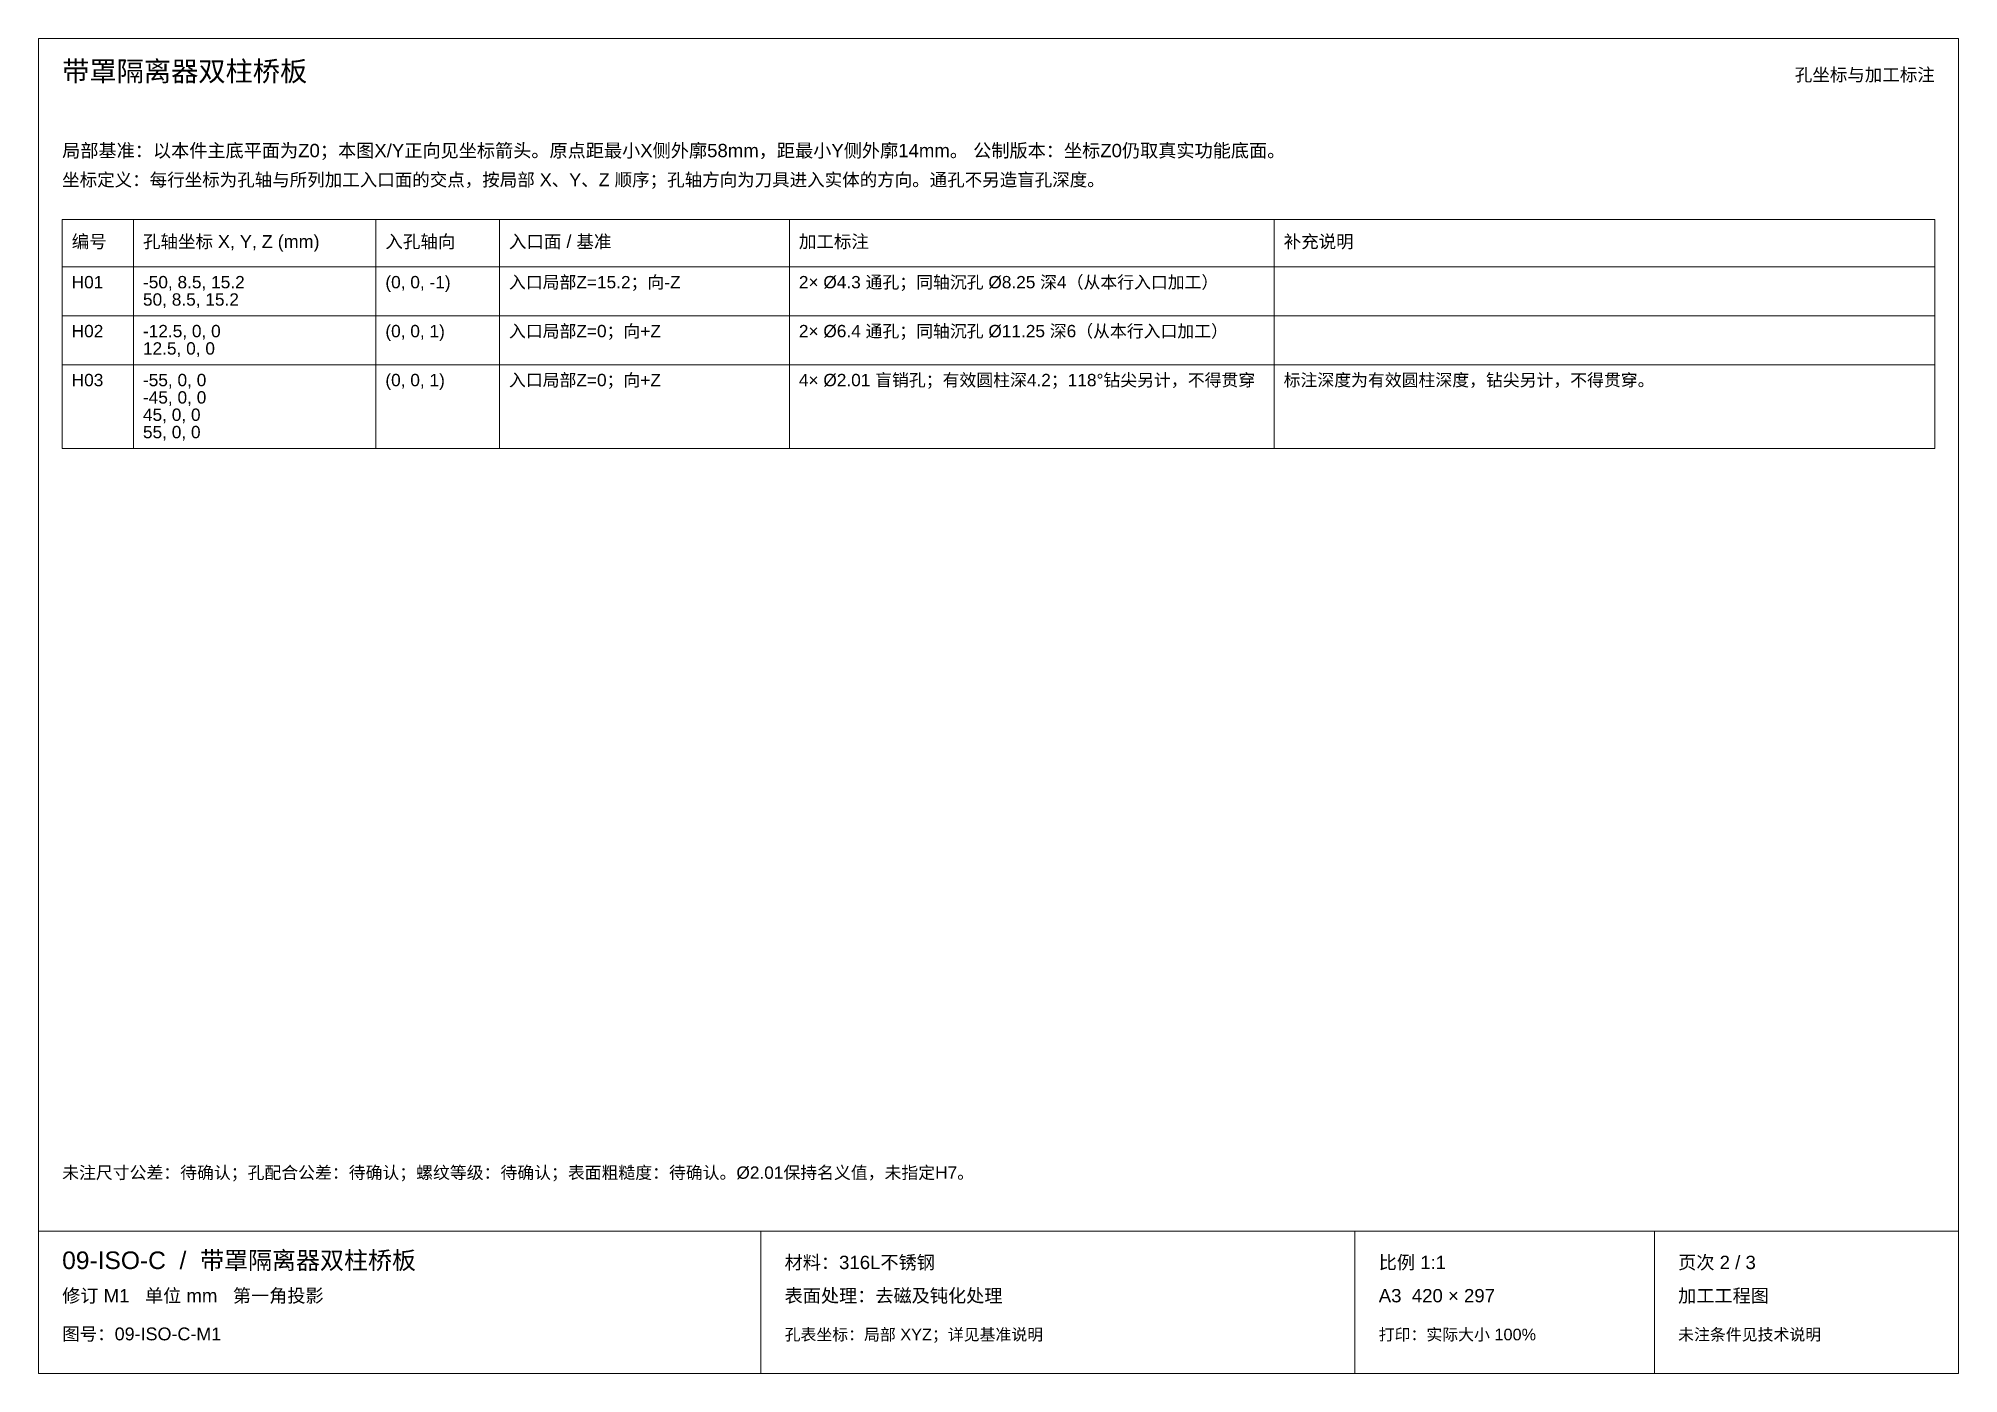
# Paper-space layout '02_孔表及加工说明' of a CAD drawing. Header units: millimetres. Extents: x 8 to 412, y 8 to 289.
import ezdxf
from ezdxf.enums import TextEntityAlignment as Align

# ---------------------------------------------------------------- set-up
doc = ezdxf.new("R2010")
doc.units = ezdxf.units.MM
doc.layers.add('ANNOTATIONS', color=7, linetype='CONTINUOUS', lineweight=18)
doc.styles.add('CJK', font='Arial Unicode.ttf')

psp = doc.layouts.new('02_孔表及加工说明')

# ---------------------------------------------------------------- linework, layer by layer
at = {"layer": 'ANNOTATIONS'}
for p, q in [((412, 289), (8, 289)), ((8, 289), (8, 8)), ((412, 8), (412, 289)), ((28, 250.9), (13, 250.9)), ((13, 250.9), (13, 240.9)), ((28, 240.9), (28, 250.9)), ((79, 250.9), (28, 250.9)), ((28, 250.9), (28, 240.9)), ((79, 240.9), (79, 250.9)), ((105, 250.9), (79, 250.9)), ((79, 250.9), (79, 240.9)), ((105, 240.9), (105, 250.9)), ((166, 250.9), (105, 250.9)), ((105, 250.9), (105, 240.9)), ((166, 240.9), (166, 250.9)), ((268, 250.9), (166, 250.9)), ((166, 250.9), (166, 240.9)), ((268, 240.9), (268, 250.9)), ((407, 250.9), (268, 250.9)), ((268, 250.9), (268, 240.9)), ((407, 240.9), (407, 250.9)), ((13, 240.9), (28, 240.9)), ((28, 240.9), (13, 240.9)), ((13, 240.9), (13, 230.6)), ((28, 240.9), (79, 240.9)), ((28, 230.6), (28, 240.9)), ((79, 240.9), (28, 240.9)), ((28, 240.9), (28, 230.6)), ((79, 240.9), (105, 240.9)), ((79, 230.6), (79, 240.9)), ((105, 240.9), (79, 240.9)), ((79, 240.9), (79, 230.6)), ((105, 240.9), (166, 240.9)), ((105, 230.6), (105, 240.9)), ((166, 240.9), (105, 240.9)), ((105, 240.9), (105, 230.6)), ((166, 240.9), (268, 240.9)), ((166, 230.6), (166, 240.9)), ((268, 240.9), (166, 240.9)), ((166, 240.9), (166, 230.6)), ((268, 240.9), (407, 240.9)), ((268, 230.6), (268, 240.9)), ((407, 240.9), (268, 240.9)), ((268, 240.9), (268, 230.6)), ((407, 230.6), (407, 240.9)), ((13, 230.6), (28, 230.6)), ((28, 230.6), (13, 230.6)), ((13, 230.6), (13, 220.3)), ((28, 230.6), (79, 230.6)), ((28, 220.3), (28, 230.6)), ((79, 230.6), (28, 230.6)), ((28, 230.6), (28, 220.3)), ((79, 230.6), (105, 230.6)), ((79, 220.3), (79, 230.6)), ((105, 230.6), (79, 230.6)), ((79, 230.6), (79, 220.3)), ((105, 230.6), (166, 230.6)), ((105, 220.3), (105, 230.6)), ((166, 230.6), (105, 230.6)), ((105, 230.6), (105, 220.3)), ((166, 230.6), (268, 230.6)), ((166, 220.3), (166, 230.6)), ((268, 230.6), (166, 230.6)), ((166, 230.6), (166, 220.3)), ((268, 230.6), (407, 230.6)), ((268, 220.3), (268, 230.6)), ((407, 230.6), (268, 230.6)), ((268, 230.6), (268, 220.3)), ((407, 220.3), (407, 230.6)), ((13, 220.3), (28, 220.3)), ((28, 220.3), (13, 220.3)), ((13, 220.3), (13, 202.7)), ((28, 220.3), (79, 220.3)), ((28, 202.7), (28, 220.3)), ((79, 220.3), (28, 220.3)), ((28, 220.3), (28, 202.7)), ((79, 220.3), (105, 220.3)), ((79, 202.7), (79, 220.3)), ((105, 220.3), (79, 220.3)), ((79, 220.3), (79, 202.7)), ((105, 220.3), (166, 220.3)), ((105, 202.7), (105, 220.3)), ((166, 220.3), (105, 220.3)), ((105, 220.3), (105, 202.7)), ((166, 220.3), (268, 220.3)), ((166, 202.7), (166, 220.3)), ((268, 220.3), (166, 220.3)), ((166, 220.3), (166, 202.7)), ((268, 220.3), (407, 220.3)), ((268, 202.7), (268, 220.3)), ((407, 220.3), (268, 220.3)), ((268, 220.3), (268, 202.7)), ((407, 202.7), (407, 220.3)), ((13, 202.7), (28, 202.7)), ((28, 202.7), (79, 202.7)), ((79, 202.7), (105, 202.7)), ((105, 202.7), (166, 202.7)), ((166, 202.7), (268, 202.7)), ((268, 202.7), (407, 202.7)), ((8, 38), (412, 38)), ((160, 8), (160, 38)), ((285, 8), (285, 38)), ((348, 8), (348, 38)), ((8, 8), (412, 8))]:
    psp.add_line(p, q, dxfattribs=at)

# ---------------------------------------------------------------- texts
at = {"layer": 'ANNOTATIONS', "style": 'CJK'}
for s, height, p in [('带罩隔离器双柱桥板', 4.2, (13, 280)), ('局部基准：以本件主底平面为Z0；本图X/Y正向见坐标箭头。原点距最小X侧外廓58mm，距最小Y侧外廓14mm。 公制版本：坐标Z0仍取真实功能底面。', 2.8, (13, 264)), ('坐标定义：每行坐标为孔轴与所列加工入口面的交点，按局部 X、Y、Z 顺序；孔轴方向为刀具进入实体的方向。通孔不另造盲孔深度。', 2.7, (13, 257.9)), ('编号', 2.7, (15, 244.9)), ('孔轴坐标 X, Y, Z (mm)', 2.7, (30, 244.9)), ('入孔轴向', 2.7, (81, 244.9)), ('入口面 / 基准', 2.7, (107, 244.9)), ('加工标注', 2.7, (168, 244.9)), ('补充说明', 2.7, (270, 244.9)), ('H01', 2.6, (15, 236.4)), ('-50, 8.5, 15.2', 2.6, (30, 236.4)), ('(0, 0, -1)', 2.6, (81, 236.4)), ('入口局部Z=15.2；向-Z', 2.6, (107, 236.4)), ('2× Ø4.3 通孔；同轴沉孔 Ø8.25 深4（从本行入口加工）', 2.6, (168, 236.4)), ('50, 8.5, 15.2', 2.6, (30, 232.75)), ('H02', 2.6, (15, 226.1)), ('-12.5, 0, 0', 2.6, (30, 226.1)), ('(0, 0, 1)', 2.6, (81, 226.1)), ('入口局部Z=0；向+Z', 2.6, (107, 226.1)), ('2× Ø6.4 通孔；同轴沉孔 Ø11.25 深6（从本行入口加工）', 2.6, (168, 226.1)), ('12.5, 0, 0', 2.6, (30, 222.45)), ('H03', 2.6, (15, 215.8)), ('-55, 0, 0', 2.6, (30, 215.8)), ('(0, 0, 1)', 2.6, (81, 215.8)), ('入口局部Z=0；向+Z', 2.6, (107, 215.8)), ('4× Ø2.01 盲销孔；有效圆柱深4.2；118°钻尖另计，不得贯穿', 2.6, (168, 215.8)), ('标注深度为有效圆柱深度，钻尖另计，不得贯穿。', 2.6, (270, 215.8)), ('-45, 0, 0', 2.6, (30, 212.15)), ('45, 0, 0', 2.6, (30, 208.5)), ('55, 0, 0', 2.6, (30, 204.85)), ('未注尺寸公差：待确认；孔配合公差：待确认；螺纹等级：待确认；表面粗糙度：待确认。Ø2.01保持名义值，未指定H7。', 2.6, (13, 49)), ('09-ISO-C  /  带罩隔离器双柱桥板', 3.7, (13, 30)), ('材料：316L不锈钢', 2.8, (165, 30)), ('比例 1:1', 2.8, (290, 30)), ('页次 2 / 3', 2.8, (353, 30)), ('修订 M1   单位 mm   第一角投影', 2.8, (13, 23)), ('表面处理：去磁及钝化处理', 2.8, (165, 23)), ('A3  420 × 297', 2.8, (290, 23)), ('加工工程图', 2.8, (353, 23)), ('图号：09-ISO-C-M1', 2.7, (13, 15)), ('孔表坐标：局部 XYZ；详见基准说明', 2.45, (165, 15)), ('打印：实际大小 100%', 2.45, (290, 15)), ('未注条件见技术说明', 2.45, (353, 15))]:
    psp.add_text(s, height=height, dxfattribs=at).set_placement(p)
psp.add_text('孔坐标与加工标注', height=2.7, dxfattribs=at).set_placement((407, 280), align=Align.RIGHT)

doc.saveas('drawing.dxf')
